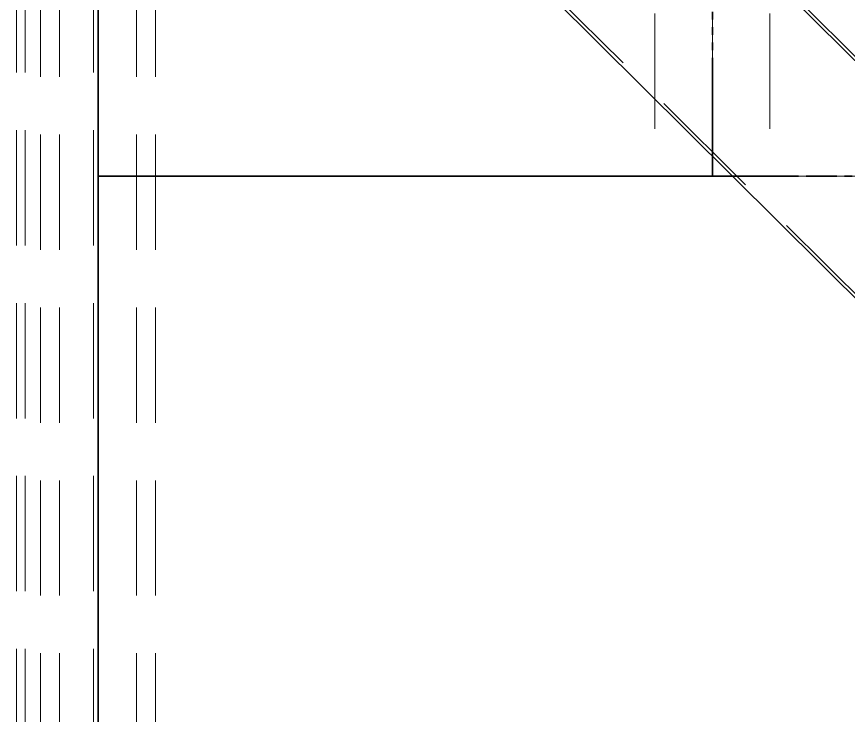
# Model space of a CAD drawing. Header units: millimetres. Extents: x -86814 to -77113, y 29520 to 42516.
# Drawn here: x -81706 to -80623, y 32918 to 33828 of the extents above; entities that cross this region are included whole.
import ezdxf

# ---------------------------------------------------------------- set-up
doc = ezdxf.new("R2010")
doc.units = ezdxf.units.MM
doc.linetypes.add('HIDDEN_50', pattern=[225, 150, -75])
for name, color, linetype, lineweight in [('PLATE_HIDDEN', 8, 'HIDDEN_50', 18), ('PLATE_VISIBLE', 7, 'Continuous', 35), ('PROFILE_HIDDEN', 9, 'HIDDEN_50', 18), ('PROFILE_VISIBLE', 4, 'Continuous', 25)]:
    doc.layers.add(name, color=color, linetype=linetype, lineweight=lineweight)

msp = doc.modelspace()

# ---------------------------------------------------------------- linework, layer by layer
at = {"layer": 'PLATE_HIDDEN'}
for p, q in [((-81600, 34845.3), (-81600, 31505)), ((-81600, 34845.3), (-81600, 31505)), ((-81600, 31505), (-81600, 34845.3)), ((-81600, 34845.3), (-81600, 31505)), ((-80800, 33620), (-80800, 34585)), ((-81600, 34349.3), (-81600, 31505)), ((-81600, 31505), (-81600, 34349.3)), ((-81600, 31505), (-81600, 34349.3)), ((-80800, 33823.9), (-80800, 33814)), ((-80800, 33804), (-80800, 33794.1)), ((-80800, 33784.1), (-80800, 33774.2)), ((-80244.1, 33620), (-81600, 33620)), ((-80687.7, 33620), (-80677.8, 33620)), ((-80637.9, 33620), (-80627.9, 33620))]:
    msp.add_line(p, q, dxfattribs=at)
at = {"layer": 'PLATE_VISIBLE'}
for p, q in [((-81600, 34349.3), (-81600, 31500)), ((-80800, 33833.9), (-80800, 33823.9)), ((-80800, 33814), (-80800, 33804)), ((-80800, 33794.1), (-80800, 33784.1)), ((-80800, 33774.2), (-80800, 33620)), ((-81600, 33620), (-80687.7, 33620)), ((-80677.8, 33620), (-80637.9, 33620)), ((-80627.9, 33620), (-80617.9, 33620))]:
    msp.add_line(p, q, dxfattribs=at)
at = {"layer": 'PROFILE_HIDDEN'}
for p, q in [((-80875, 34731.9), (-80875, 33620)), ((-80875, 34731.9), (-80875, 33620)), ((-80725, 34731.9), (-80725, 33620)), ((-80725, 34731.9), (-80725, 33620)), ((-79963.6, 33130), (-81520.1, 34675.9)), ((-80118.2, 32974.7), (-81674.7, 34520.7)), ((-81706, 31505), (-81706, 34430)), ((-81706, 31505), (-81706, 34430)), ((-81694.7, 31505), (-81694.7, 34430)), ((-81694.7, 31505), (-81694.7, 34430)), ((-81606, 31505), (-81606, 34430)), ((-81606, 31505), (-81606, 34430)), ((-81675, 34349.3), (-81675, 31505)), ((-81675, 34349.3), (-81675, 31505)), ((-81650, 34349.3), (-81650, 31505)), ((-81650, 34349.3), (-81650, 31505)), ((-81550, 34349.3), (-81550, 31505)), ((-81550, 34349.3), (-81550, 31505)), ((-81525, 34349.3), (-81525, 31505)), ((-81525, 34349.3), (-81525, 31505)), ((-80875, 33620), (-80725, 33620)), ((-80725, 33620), (-80875, 33620))]:
    msp.add_line(p, q, dxfattribs=at)
at = {"layer": 'PROFILE_VISIBLE'}
for p, q in [((-80173.8, 33333.1), (-81447.4, 34598)), ((-80131.1, 32981.9), (-81677, 34517.3))]:
    msp.add_line(p, q, dxfattribs=at)

doc.saveas('drawing.dxf')
